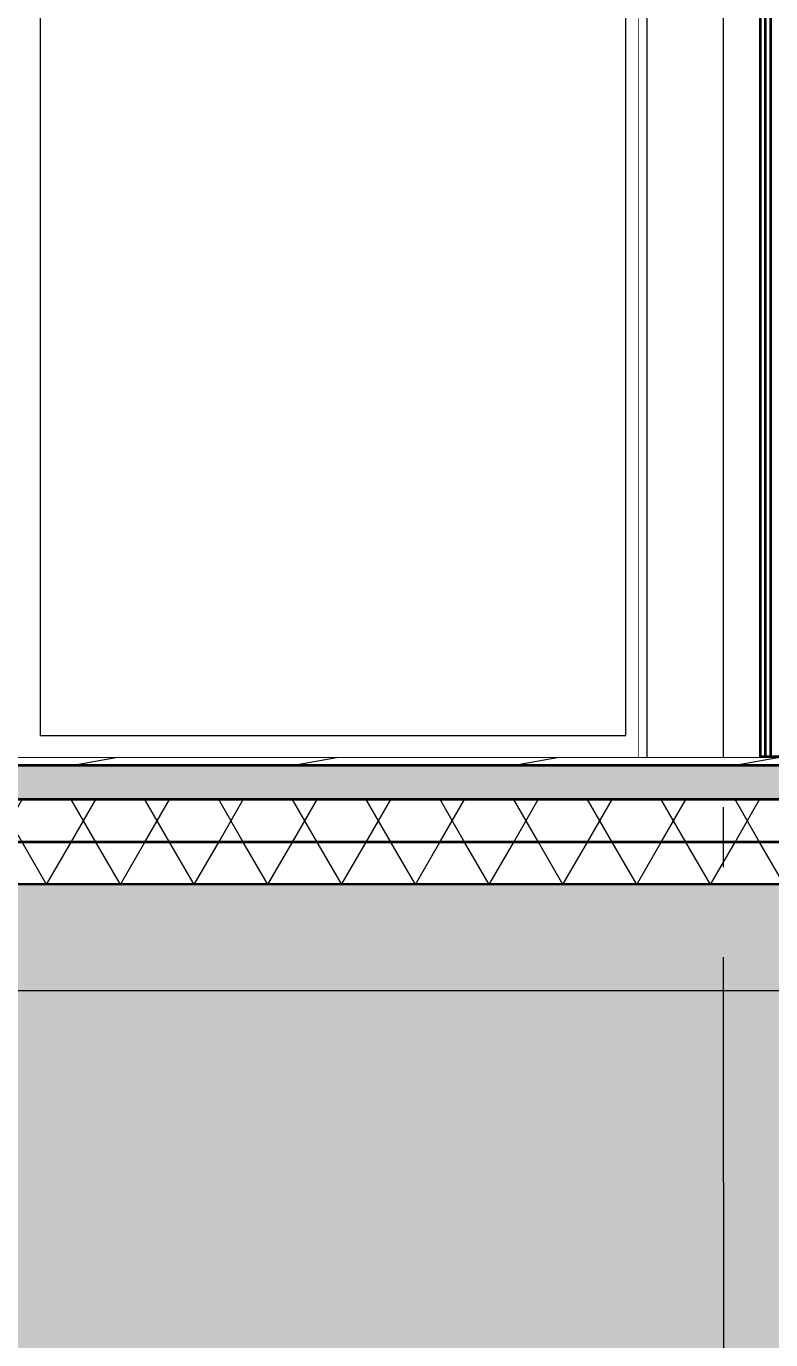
# Model space of a CAD drawing. Header units: millimetres. Extents: x -279593 to -202089, y -5129 to 14747.
# Drawn here: x -270248 to -268499, y -1369 to 1717 of the extents above; entities that cross this region are included whole.
import ezdxf

# ---------------------------------------------------------------- set-up
doc = ezdxf.new("R2010")
doc.units = ezdxf.units.MM
doc.header["$MEASUREMENT"] = 0
doc.linetypes.add('Double Dashed', pattern=[1093.611073, 529.166651, -211.666656, 141.111112, -211.666656])
doc.linetypes.add('Wipeout_Contour', pattern=[1000, 0, -1000])
for name, color, linetype, lineweight in [('0_Pen_No__1', 7, 'Continuous', 13), ('2D Drafting - General_Pen_No__1', 7, 'Continuous', 13), ('New_ARCHICAD Windows_Pen_No__1', 7, 'Continuous', 13), ('New_Dimensioning - General_Pen_No__1', 7, 'Continuous', 13), ('New_Structural - Bearing_Pen_No__1', 7, 'Continuous', 13), ('New_Structural - Bearing_Pen_No__101', 252, 'Continuous', 13), ('New_Structural - Bearing_Pen_No__21', 7, 'Continuous', 35), ('New_Structural - Grid_Pen_No__1', 7, 'Continuous', 13)]:
    doc.layers.add(name, color=color, linetype=linetype, lineweight=lineweight)
for name, color, linetype, lineweight, true_color in [('0_Pen_No__82', 7, 'Continuous', 20, 0xaaaaaa), ('2D Drafting - General_Pen_No__61', 7, 'Continuous', 20, 0x6a6a6a), ('New_ARCHICAD Windows_Pen_No__87', 7, 'Continuous', 20, 0x6a6a6a), ('New_Structural - Bearing_Pen_No__87', 7, 'Continuous', 20, 0x6a6a6a)]:
    doc.layers.add(name, color=color, linetype=linetype, lineweight=lineweight, true_color=true_color)
for name, color, linetype in [('New_ARCHICAD Windows', 7, 'Continuous'), ('New_Dimensioning - General', 7, 'Continuous'), ('New_Structural - Bearing', 7, 'Continuous')]:
    doc.layers.add(name, color=color, linetype=linetype)
doc.styles.add('GENERATED_STYLE_1', font='')
doc.styles.get('GENERATED_STYLE_1').set_extended_font_data('Arial')
doc.dimstyles.new('GENERATED_STYLE__2', dxfattribs={"dimtxt": 200, "dimasz": 95, "dimexe": 0.18, "dimexo": 0.0625, "dimgap": 0, "dimtad": 1, "dimdec": 3, "dimlfac": 0.001, "dimzin": 0, "dimdsep": 46, "dimtxsty": 'GENERATED_STYLE_1', "dimblk": 'ARROWHEAD_2', "dimblk1": 'ARROWHEAD_2', "dimblk2": 'ARROWHEAD_2', "dimcen": 0.09, "dimse1": 1, "dimse2": 1, "dimclrd": 7, "dimclre": 7, "dimclrt": 7, "dimadec": 0, "dimazin": 0, "dimtfac": 1, "dimtdec": 4, "dimtmove": 0, "dimatfit": 3, "dimfxl": 0, "dimtolj": 1, "dimtzin": 0, "dimarcsym": 0})
pattern_1 = [(45, (0, 350), (-111.36932, 111.36932), [0, -105, 0, -157.5]), (110, (350, 350), (148.00159, 53.86817), [0, -77, 0, -133])]
pattern_2 = [(60, (0, 0), (-129.90381, 75), []), (120, (0, 0), (129.90381, 75), [])]

# ---------------------------------------------------------------- blocks, each defined once
blk = doc.blocks.new('*X2')
at = {"layer": 'New_Structural - Bearing_Pen_No__1', "color": 7, "linetype": 'Continuous', "lineweight": 13}
for p, q in [((-270228.7, -330), (-270228.7, -330.9)), ((-270228.7, -330.9), (-270211.6, -354.6)), ((-270155.9, -354.6), (-270138.8, -330.9)), ((-270138.8, -330.9), (-270138.8, -330)), ((-270131.1, -330), (-270133.3, -335.4)), ((-270133.3, -335.4), (-270124.9, -355.6)), ((-270084.5, -355.6), (-270076.1, -335.4)), ((-270076.1, -335.4), (-270078.4, -330)), ((-270065.2, -330), (-270066, -331.9)), ((-270066, -331.9), (-270058.6, -349.6)), ((-270023.2, -349.6), (-270015.8, -331.9)), ((-270015.8, -331.9), (-270016.6, -330)), ((-270012, -330), (-269998.5, -348.6)), ((-269948.5, -348.6), (-269935, -330)), ((-269922.9, -330), (-269926.8, -339.5)), ((-269885.5, -339.5), (-269889.4, -330)), ((-269865, -330), (-269865, -330.9)), ((-269865, -330.9), (-269847.8, -354.6)), ((-269792.2, -354.6), (-269775, -330.9)), ((-269775, -330.9), (-269775, -330)), ((-269767.4, -330), (-269769.6, -335.4)), ((-269769.6, -335.4), (-269761.2, -355.6)), ((-269720.8, -355.6), (-269712.4, -335.4)), ((-269712.4, -335.4), (-269714.7, -330)), ((-269701.5, -330), (-269702.3, -331.9)), ((-269702.3, -331.9), (-269694.9, -349.6)), ((-269659.5, -349.6), (-269652.1, -331.9)), ((-269652.1, -331.9), (-269652.9, -330)), ((-269648.3, -330), (-269634.8, -348.6)), ((-269584.8, -348.6), (-269571.3, -330)), ((-269559.2, -330), (-269563.1, -339.5)), ((-269521.8, -339.5), (-269525.7, -330)), ((-269501.3, -330), (-269501.3, -330.9)), ((-269501.3, -330.9), (-269484.1, -354.6)), ((-269428.5, -354.6), (-269411.3, -330.9)), ((-269411.3, -330.9), (-269411.3, -330)), ((-269403.7, -330), (-269405.9, -335.4)), ((-269405.9, -335.4), (-269397.5, -355.6)), ((-269357.1, -355.6), (-269348.7, -335.4)), ((-269348.7, -335.4), (-269351, -330)), ((-269337.8, -330), (-269338.5, -331.9)), ((-269338.5, -331.9), (-269331.2, -349.6)), ((-269295.7, -349.6), (-269288.4, -331.9)), ((-269288.4, -331.9), (-269289.2, -330)), ((-269284.6, -330), (-269271.1, -348.6)), ((-269221.1, -348.6), (-269207.6, -330)), ((-269195.4, -330), (-269199.4, -339.5)), ((-269158, -339.5), (-269162, -330)), ((-269137.6, -330), (-269137.6, -330.9)), ((-269137.6, -330.9), (-269120.4, -354.6)), ((-269064.8, -354.6), (-269047.6, -330.9)), ((-269047.6, -330.9), (-269047.6, -330)), ((-269039.9, -330), (-269042.2, -335.4)), ((-269042.2, -335.4), (-269033.8, -355.6)), ((-268993.4, -355.6), (-268985, -335.4)), ((-268985, -335.4), (-268987.2, -330)), ((-268974.1, -330), (-268974.8, -331.9)), ((-268974.8, -331.9), (-268967.5, -349.6)), ((-268932, -349.6), (-268924.7, -331.9)), ((-268924.7, -331.9), (-268925.5, -330)), ((-268920.9, -330), (-268907.4, -348.6)), ((-268857.4, -348.6), (-268843.9, -330)), ((-268831.7, -330), (-268835.7, -339.5)), ((-268794.3, -339.5), (-268798.3, -330)), ((-268773.9, -330), (-268773.9, -330.9)), ((-268773.9, -330.9), (-268756.7, -354.6)), ((-268701.1, -354.6), (-268683.9, -330.9)), ((-268683.9, -330.9), (-268683.9, -330)), ((-268676.2, -330), (-268678.5, -335.4)), ((-268678.5, -335.4), (-268670.1, -355.6)), ((-268629.7, -355.6), (-268621.3, -335.4)), ((-268621.3, -335.4), (-268623.5, -330)), ((-268610.4, -330), (-268611.1, -331.9)), ((-268611.1, -331.9), (-268603.8, -349.6)), ((-268568.3, -349.6), (-268561, -331.9)), ((-268561, -331.9), (-268561.8, -330)), ((-268557.2, -330), (-268543.7, -348.6)), ((-270238.6, -364), (-270271.7, -373.7)), ((-270205.5, -373.7), (-270238.6, -364)), ((-270211.6, -354.6), (-270183.7, -363.6)), ((-270183.7, -363.6), (-270155.9, -354.6)), ((-270124.9, -355.6), (-270104.7, -364)), ((-270095.1, -365), (-270123.1, -374.2)), ((-270104.7, -364), (-270084.5, -355.6)), ((-270067, -374.2), (-270095.1, -365)), ((-270058.6, -349.6), (-270040.9, -356.9)), ((-270040.9, -356.9), (-270023.2, -349.6)), ((-269999, -365.6), (-270023.7, -374.5)), ((-269974.4, -374.5), (-269999, -365.6)), ((-269998.5, -348.6), (-269973.5, -356.7)), ((-269973.5, -356.7), (-269948.5, -348.6)), ((-269926.8, -339.5), (-269920.8, -354.2)), ((-269920.8, -354.2), (-269906.1, -360.2)), ((-269874.9, -364), (-269908, -373.7)), ((-269906.1, -360.2), (-269891.5, -354.2)), ((-269891.5, -354.2), (-269885.5, -339.5)), ((-269841.8, -373.7), (-269874.9, -364)), ((-269847.8, -354.6), (-269820, -363.6)), ((-269820, -363.6), (-269792.2, -354.6)), ((-269761.2, -355.6), (-269741, -364)), ((-269731.3, -365), (-269759.4, -374.2)), ((-269741, -364), (-269720.8, -355.6)), ((-269703.3, -374.2), (-269731.3, -365)), ((-269694.9, -349.6), (-269677.2, -356.9)), ((-269677.2, -356.9), (-269659.5, -349.6)), ((-269635.3, -365.6), (-269660, -374.5)), ((-269610.7, -374.5), (-269635.3, -365.6)), ((-269634.8, -348.6), (-269609.8, -356.7)), ((-269609.8, -356.7), (-269584.8, -348.6)), ((-269563.1, -339.5), (-269557.1, -354.2)), ((-269557.1, -354.2), (-269542.4, -360.2)), ((-269511.2, -364), (-269544.3, -373.7)), ((-269542.4, -360.2), (-269527.8, -354.2)), ((-269527.8, -354.2), (-269521.8, -339.5)), ((-269478.1, -373.7), (-269511.2, -364)), ((-269484.1, -354.6), (-269456.3, -363.6)), ((-269456.3, -363.6), (-269428.5, -354.6)), ((-269397.5, -355.6), (-269377.3, -364)), ((-269367.6, -365), (-269395.7, -374.2)), ((-269377.3, -364), (-269357.1, -355.6)), ((-269339.6, -374.2), (-269367.6, -365)), ((-269331.2, -349.6), (-269313.5, -356.9)), ((-269313.5, -356.9), (-269295.7, -349.6)), ((-269271.6, -365.6), (-269296.3, -374.5)), ((-269246.9, -374.5), (-269271.6, -365.6)), ((-269271.1, -348.6), (-269246.1, -356.7)), ((-269246.1, -356.7), (-269221.1, -348.6)), ((-269199.4, -339.5), (-269193.3, -354.2)), ((-269193.3, -354.2), (-269178.7, -360.2)), ((-269147.5, -364), (-269180.6, -373.7)), ((-269178.7, -360.2), (-269164.1, -354.2)), ((-269164.1, -354.2), (-269158, -339.5)), ((-269114.4, -373.7), (-269147.5, -364)), ((-269120.4, -354.6), (-269092.6, -363.6)), ((-269092.6, -363.6), (-269064.8, -354.6)), ((-269033.8, -355.6), (-269013.6, -364)), ((-269003.9, -365), (-269032, -374.2)), ((-269013.6, -364), (-268993.4, -355.6)), ((-268975.9, -374.2), (-269003.9, -365)), ((-268967.5, -349.6), (-268949.8, -356.9)), ((-268949.8, -356.9), (-268932, -349.6)), ((-268907.9, -365.6), (-268932.6, -374.5)), ((-268883.2, -374.5), (-268907.9, -365.6)), ((-268907.4, -348.6), (-268882.4, -356.7)), ((-268882.4, -356.7), (-268857.4, -348.6)), ((-268835.7, -339.5), (-268829.6, -354.2)), ((-268829.6, -354.2), (-268815, -360.2)), ((-268783.8, -364), (-268816.9, -373.7)), ((-268815, -360.2), (-268800.4, -354.2)), ((-268800.4, -354.2), (-268794.3, -339.5)), ((-268750.7, -373.7), (-268783.8, -364)), ((-268756.7, -354.6), (-268728.9, -363.6)), ((-268728.9, -363.6), (-268701.1, -354.6)), ((-268670.1, -355.6), (-268649.9, -364)), ((-268640.2, -365), (-268668.3, -374.2)), ((-268649.9, -364), (-268629.7, -355.6)), ((-268612.2, -374.2), (-268640.2, -365)), ((-268603.8, -349.6), (-268586.1, -356.9)), ((-268586.1, -356.9), (-268568.3, -349.6)), ((-268544.2, -365.6), (-268568.8, -374.5)), ((-268519.5, -374.5), (-268544.2, -365.6)), ((-268543.7, -348.6), (-268518.7, -356.7)), ((-268518.7, -356.7), (-268493.7, -348.6)), ((-270182.9, -399.8), (-270205.5, -373.7)), ((-270178, -433.9), (-270182.9, -399.8)), ((-270123.1, -374.2), (-270140.4, -398)), ((-270140.4, -398), (-270140.4, -427.5)), ((-270049.7, -398), (-270067, -374.2)), ((-270049.7, -427.5), (-270049.7, -398)), ((-270023.7, -374.5), (-270036.8, -397.3)), ((-270036.8, -397.3), (-270032.2, -423.1)), ((-269961.2, -397.3), (-269974.4, -374.5)), ((-269965.8, -423.1), (-269961.2, -397.3)), ((-269930.6, -399.8), (-269935.5, -433.9)), ((-269908, -373.7), (-269930.6, -399.8)), ((-269819.2, -399.8), (-269841.8, -373.7)), ((-269814.3, -433.9), (-269819.2, -399.8)), ((-269759.4, -374.2), (-269776.7, -398)), ((-269776.7, -398), (-269776.7, -427.5)), ((-269686, -398), (-269703.3, -374.2)), ((-269686, -427.5), (-269686, -398)), ((-269660, -374.5), (-269673.1, -397.3)), ((-269673.1, -397.3), (-269668.5, -423.1)), ((-269597.5, -397.3), (-269610.7, -374.5)), ((-269602.1, -423.1), (-269597.5, -397.3)), ((-269566.9, -399.8), (-269571.8, -433.9)), ((-269544.3, -373.7), (-269566.9, -399.8)), ((-269455.5, -399.8), (-269478.1, -373.7)), ((-269450.6, -433.9), (-269455.5, -399.8)), ((-269395.7, -374.2), (-269413, -398)), ((-269413, -398), (-269413, -427.5)), ((-269322.3, -398), (-269339.6, -374.2)), ((-269322.3, -427.5), (-269322.3, -398)), ((-269296.3, -374.5), (-269309.4, -397.3)), ((-269309.4, -397.3), (-269304.8, -423.1)), ((-269233.8, -397.3), (-269246.9, -374.5)), ((-269238.4, -423.1), (-269233.8, -397.3)), ((-269203.2, -399.8), (-269208.1, -433.9)), ((-269180.6, -373.7), (-269203.2, -399.8)), ((-269091.8, -399.8), (-269114.4, -373.7)), ((-269086.9, -433.9), (-269091.8, -399.8)), ((-269032, -374.2), (-269049.3, -398)), ((-269049.3, -398), (-269049.3, -427.5)), ((-268958.6, -398), (-268975.9, -374.2)), ((-268958.6, -427.5), (-268958.6, -398)), ((-268932.6, -374.5), (-268945.7, -397.3)), ((-268945.7, -397.3), (-268941.1, -423.1)), ((-268870.1, -397.3), (-268883.2, -374.5)), ((-268874.7, -423.1), (-268870.1, -397.3)), ((-268839.5, -399.8), (-268844.4, -433.9)), ((-268816.9, -373.7), (-268839.5, -399.8)), ((-268728.1, -399.8), (-268750.7, -373.7)), ((-268723.2, -433.9), (-268728.1, -399.8)), ((-268668.3, -374.2), (-268685.6, -398)), ((-268685.6, -398), (-268685.6, -427.5)), ((-268594.9, -398), (-268612.2, -374.2)), ((-268594.9, -427.5), (-268594.9, -398)), ((-268568.8, -374.5), (-268582, -397.3)), ((-268582, -397.3), (-268577.4, -423.1)), ((-268506.4, -397.3), (-268519.5, -374.5)), ((-268511, -423.1), (-268506.4, -397.3)), ((-270140.4, -427.5), (-270123.1, -451.3)), ((-270067, -451.3), (-270049.7, -427.5)), ((-270032.2, -423.1), (-270012.1, -440)), ((-269985.9, -440), (-269965.8, -423.1)), ((-269776.7, -427.5), (-269759.4, -451.3)), ((-269703.3, -451.3), (-269686, -427.5)), ((-269668.5, -423.1), (-269648.4, -440)), ((-269622.2, -440), (-269602.1, -423.1)), ((-269413, -427.5), (-269395.7, -451.3)), ((-269339.6, -451.3), (-269322.3, -427.5)), ((-269304.8, -423.1), (-269284.7, -440)), ((-269258.5, -440), (-269238.4, -423.1)), ((-269049.3, -427.5), (-269032, -451.3)), ((-268975.9, -451.3), (-268958.6, -427.5)), ((-268941.1, -423.1), (-268921, -440)), ((-268894.8, -440), (-268874.7, -423.1)), ((-268685.6, -427.5), (-268668.3, -451.3)), ((-268612.2, -451.3), (-268594.9, -427.5)), ((-268577.4, -423.1), (-268557.3, -440)), ((-268531.1, -440), (-268511, -423.1)), ((-270178.5, -461.7), (-270194, -483)), ((-270192.4, -465.3), (-270178, -433.9)), ((-270153.5, -453.6), (-270178.5, -461.7)), ((-270128.5, -461.7), (-270153.5, -453.6)), ((-270113, -483), (-270128.5, -461.7)), ((-270123.1, -451.3), (-270095.1, -460.5)), ((-270095.1, -460.5), (-270067, -451.3)), ((-270027.8, -460), (-270045, -483.7)), ((-270000, -451), (-270027.8, -460)), ((-270012.1, -440), (-269985.9, -440)), ((-269972.2, -460), (-270000, -451)), ((-269955, -483.7), (-269972.2, -460)), ((-269935.5, -433.9), (-269921.2, -465.3)), ((-269814.8, -461.7), (-269830.3, -483)), ((-269828.6, -465.3), (-269814.3, -433.9)), ((-269789.8, -453.6), (-269814.8, -461.7)), ((-269764.8, -461.7), (-269789.8, -453.6)), ((-269749.3, -483), (-269764.8, -461.7)), ((-269759.4, -451.3), (-269731.3, -460.5)), ((-269731.3, -460.5), (-269703.3, -451.3)), ((-269664.1, -460), (-269681.3, -483.7)), ((-269636.3, -451), (-269664.1, -460)), ((-269648.4, -440), (-269622.2, -440)), ((-269608.5, -460), (-269636.3, -451)), ((-269591.3, -483.7), (-269608.5, -460)), ((-269571.8, -433.9), (-269557.5, -465.3)), ((-269451.1, -461.7), (-269466.6, -483)), ((-269464.9, -465.3), (-269450.6, -433.9)), ((-269426.1, -453.6), (-269451.1, -461.7)), ((-269401.1, -461.7), (-269426.1, -453.6)), ((-269385.6, -483), (-269401.1, -461.7)), ((-269395.7, -451.3), (-269367.6, -460.5)), ((-269367.6, -460.5), (-269339.6, -451.3)), ((-269300.4, -460), (-269317.6, -483.7)), ((-269272.6, -451), (-269300.4, -460)), ((-269284.7, -440), (-269258.5, -440)), ((-269244.8, -460), (-269272.6, -451)), ((-269227.6, -483.7), (-269244.8, -460)), ((-269208.1, -433.9), (-269193.8, -465.3)), ((-269087.4, -461.7), (-269102.9, -483)), ((-269101.2, -465.3), (-269086.9, -433.9)), ((-269062.4, -453.6), (-269087.4, -461.7)), ((-269037.4, -461.7), (-269062.4, -453.6)), ((-269021.9, -483), (-269037.4, -461.7)), ((-269032, -451.3), (-269003.9, -460.5)), ((-269003.9, -460.5), (-268975.9, -451.3)), ((-268936.7, -460), (-268953.9, -483.7)), ((-268908.9, -451), (-268936.7, -460)), ((-268921, -440), (-268894.8, -440)), ((-268881.1, -460), (-268908.9, -451)), ((-268863.9, -483.7), (-268881.1, -460)), ((-268844.4, -433.9), (-268830, -465.3)), ((-268723.7, -461.7), (-268739.2, -483)), ((-268737.5, -465.3), (-268723.2, -433.9)), ((-268698.7, -453.6), (-268723.7, -461.7)), ((-268673.7, -461.7), (-268698.7, -453.6)), ((-268658.2, -483), (-268673.7, -461.7)), ((-268668.3, -451.3), (-268640.2, -460.5)), ((-268640.2, -460.5), (-268612.2, -451.3)), ((-268573, -460), (-268590.2, -483.7)), ((-268545.2, -451), (-268573, -460)), ((-268557.3, -440), (-268531.1, -440)), ((-268517.4, -460), (-268545.2, -451)), ((-268500.2, -483.7), (-268517.4, -460)), ((-270255.9, -483.9), (-270221.4, -483.9)), ((-270220.9, -488.8), (-270238.6, -496.1)), ((-270221.4, -483.9), (-270192.4, -465.3)), ((-270203.2, -496.1), (-270220.9, -488.8)), ((-270194, -483), (-270194, -509.3)), ((-270113, -509.3), (-270113, -483)), ((-270045, -483.7), (-270045, -512.9)), ((-269955, -512.9), (-269955, -483.7)), ((-269921, -488.8), (-269941.2, -497.2)), ((-269921.2, -465.3), (-269892.2, -483.9)), ((-269900.8, -497.2), (-269921, -488.8)), ((-269892.2, -483.9), (-269857.7, -483.9)), ((-269857.2, -488.8), (-269874.9, -496.1)), ((-269857.7, -483.9), (-269828.6, -465.3)), ((-269839.5, -496.1), (-269857.2, -488.8)), ((-269830.3, -483), (-269830.3, -509.3)), ((-269749.3, -509.3), (-269749.3, -483)), ((-269681.3, -483.7), (-269681.3, -512.9)), ((-269591.3, -512.9), (-269591.3, -483.7)), ((-269557.3, -488.8), (-269577.5, -497.2)), ((-269557.5, -465.3), (-269528.4, -483.9)), ((-269537.1, -497.2), (-269557.3, -488.8)), ((-269528.4, -483.9), (-269494, -483.9)), ((-269493.5, -488.8), (-269511.2, -496.1)), ((-269494, -483.9), (-269464.9, -465.3)), ((-269475.7, -496.1), (-269493.5, -488.8)), ((-269466.6, -483), (-269466.6, -509.3)), ((-269385.6, -509.3), (-269385.6, -483)), ((-269317.6, -483.7), (-269317.6, -512.9)), ((-269227.6, -512.9), (-269227.6, -483.7)), ((-269193.6, -488.8), (-269213.8, -497.2)), ((-269193.8, -465.3), (-269164.7, -483.9)), ((-269173.4, -497.2), (-269193.6, -488.8)), ((-269164.7, -483.9), (-269130.2, -483.9)), ((-269129.8, -488.8), (-269147.5, -496.1)), ((-269130.2, -483.9), (-269101.2, -465.3)), ((-269112, -496.1), (-269129.8, -488.8)), ((-269102.9, -483), (-269102.9, -509.3)), ((-269021.9, -509.3), (-269021.9, -483)), ((-268953.9, -483.7), (-268953.9, -512.9)), ((-268863.9, -512.9), (-268863.9, -483.7)), ((-268829.9, -488.8), (-268850.1, -497.2)), ((-268830, -465.3), (-268801, -483.9)), ((-268809.7, -497.2), (-268829.9, -488.8)), ((-268801, -483.9), (-268766.5, -483.9)), ((-268766.1, -488.8), (-268783.8, -496.1)), ((-268766.5, -483.9), (-268737.5, -465.3)), ((-268748.3, -496.1), (-268766.1, -488.8)), ((-268739.2, -483), (-268739.2, -509.3)), ((-268658.2, -509.3), (-268658.2, -483)), ((-268590.2, -483.7), (-268590.2, -512.9)), ((-268500.2, -512.9), (-268500.2, -483.7)), ((-270238.6, -496.1), (-270246, -513.9)), ((-270246, -513.9), (-270239.3, -530)), ((-270195.8, -513.9), (-270203.2, -496.1)), ((-270202.5, -530), (-270195.8, -513.9)), ((-270194, -509.3), (-270178.9, -530)), ((-270128.1, -530), (-270113, -509.3)), ((-270100.8, -506.9), (-270106.8, -521.5)), ((-270106.8, -521.5), (-270103.3, -530)), ((-270086.1, -500.9), (-270100.8, -506.9)), ((-270071.5, -506.9), (-270086.1, -500.9)), ((-270065.5, -521.5), (-270071.5, -506.9)), ((-270069, -530), (-270065.5, -521.5)), ((-270045, -512.9), (-270032.6, -530)), ((-269967.5, -530), (-269955, -512.9)), ((-269941.2, -497.2), (-269949.6, -517.4)), ((-269949.6, -517.4), (-269944.4, -530)), ((-269892.4, -517.4), (-269900.8, -497.2)), ((-269897.6, -530), (-269892.4, -517.4)), ((-269874.9, -496.1), (-269882.3, -513.9)), ((-269882.3, -513.9), (-269875.6, -530)), ((-269832.1, -513.9), (-269839.5, -496.1)), ((-269838.8, -530), (-269832.1, -513.9)), ((-269830.3, -509.3), (-269815.2, -530)), ((-269764.4, -530), (-269749.3, -509.3)), ((-269737.1, -506.9), (-269743.1, -521.5)), ((-269743.1, -521.5), (-269739.6, -530)), ((-269722.4, -500.9), (-269737.1, -506.9)), ((-269707.8, -506.9), (-269722.4, -500.9)), ((-269701.8, -521.5), (-269707.8, -506.9)), ((-269705.3, -530), (-269701.8, -521.5)), ((-269681.3, -512.9), (-269668.9, -530)), ((-269603.8, -530), (-269591.3, -512.9)), ((-269577.5, -497.2), (-269585.9, -517.4)), ((-269585.9, -517.4), (-269580.7, -530)), ((-269528.7, -517.4), (-269537.1, -497.2)), ((-269533.9, -530), (-269528.7, -517.4)), ((-269511.2, -496.1), (-269518.5, -513.9)), ((-269518.5, -513.9), (-269511.9, -530)), ((-269468.4, -513.9), (-269475.7, -496.1)), ((-269475.1, -530), (-269468.4, -513.9)), ((-269466.6, -509.3), (-269451.5, -530)), ((-269400.7, -530), (-269385.6, -509.3)), ((-269373.3, -506.9), (-269379.4, -521.5)), ((-269379.4, -521.5), (-269375.9, -530)), ((-269358.7, -500.9), (-269373.3, -506.9)), ((-269344.1, -506.9), (-269358.7, -500.9)), ((-269338, -521.5), (-269344.1, -506.9)), ((-269341.6, -530), (-269338, -521.5)), ((-269317.6, -512.9), (-269305.2, -530)), ((-269240, -530), (-269227.6, -512.9)), ((-269213.8, -497.2), (-269222.2, -517.4)), ((-269222.2, -517.4), (-269217, -530)), ((-269165, -517.4), (-269173.4, -497.2)), ((-269170.2, -530), (-269165, -517.4)), ((-269147.5, -496.1), (-269154.8, -513.9)), ((-269154.8, -513.9), (-269148.2, -530)), ((-269104.7, -513.9), (-269112, -496.1)), ((-269111.4, -530), (-269104.7, -513.9)), ((-269102.9, -509.3), (-269087.8, -530)), ((-269037, -530), (-269021.9, -509.3)), ((-269009.6, -506.9), (-269015.7, -521.5)), ((-269015.7, -521.5), (-269012.2, -530)), ((-268995, -500.9), (-269009.6, -506.9)), ((-268980.4, -506.9), (-268995, -500.9)), ((-268974.3, -521.5), (-268980.4, -506.9)), ((-268977.8, -530), (-268974.3, -521.5)), ((-268953.9, -512.9), (-268941.5, -530)), ((-268876.3, -530), (-268863.9, -512.9)), ((-268850.1, -497.2), (-268858.5, -517.4)), ((-268858.5, -517.4), (-268853.3, -530)), ((-268801.3, -517.4), (-268809.7, -497.2)), ((-268806.5, -530), (-268801.3, -517.4)), ((-268783.8, -496.1), (-268791.1, -513.9)), ((-268791.1, -513.9), (-268784.4, -530)), ((-268741, -513.9), (-268748.3, -496.1)), ((-268747.7, -530), (-268741, -513.9)), ((-268739.2, -509.3), (-268724.1, -530)), ((-268673.3, -530), (-268658.2, -509.3)), ((-268645.9, -506.9), (-268652, -521.5)), ((-268652, -521.5), (-268648.5, -530)), ((-268631.3, -500.9), (-268645.9, -506.9)), ((-268616.7, -506.9), (-268631.3, -500.9)), ((-268610.6, -521.5), (-268616.7, -506.9)), ((-268614.1, -530), (-268610.6, -521.5)), ((-268590.2, -512.9), (-268577.8, -530)), ((-268512.6, -530), (-268500.2, -512.9))]:
    blk.add_line(p, q, dxfattribs=at)
blk = doc.blocks.new('*D17')
at = {"layer": 'New_Dimensioning - General_Pen_No__1', "color": 7, "linetype": 'Continuous', "lineweight": 13}
for p, q in [((-273940.6, 2436.1), (-273815.6, 2363.9)), ((-273784.4, 2400), (-273971.9, 2400)), ((-273878.1, 0), (-273878.1, 2400)), ((-273940.6, 36.1), (-273815.6, -36.1)), ((-273784.4, 0), (-273971.9, 0)), ((-273878.1, -61.1), (-273878.1, 0))]:
    blk.add_line(p, q, dxfattribs=at)
at = {"layer": 'New_Dimensioning - General_Pen_No__1', "color": 7, "lineweight": 13, "char_height": 200, "attachment_point": 7, "rotation": 90, "style": 'GENERATED_STYLE_1'}
for s, insert in [('\\A1;{\\pql;\\fArial|b0|i0|c0|p34;0,700}', (-274051.6, 2385.2)), ('\\A1;{\\pql;\\fArial|b0|i0|c0|p34;2,400}', (-273918.1, 858.1))]:
    blk.add_mtext(s, dxfattribs=dict(at, insert=insert))
blk = doc.blocks.new('ARROWHEAD_2')
at = {"color": 0, "linetype": 'Continuous', "lineweight": 0}
for p, q in [((-0.378, -0.655), (0.378, 0.655)), ((0, 0), (-1, 0))]:
    blk.add_line(p, q, dxfattribs=at)

msp = doc.modelspace()

# ---------------------------------------------------------------- hatches: boundary and pattern name
at = {"layer": 'New_Structural - Bearing', "linetype": 'Continuous', "lineweight": 0, "true_color": 0x000000}
h = msp.add_hatch(dxfattribs=at)
h.set_pattern_fill('Wood_0001', color=18, style=0, pattern_type=2)
h.set_pattern_definition([(10, (0, 0), (-15.628336, 88.632695), [])])
h.paths.add_polyline_path([(-274410.0254, 0.0001), (-274410.0254, -20), (-259510.0254, -20), (-259510.0254, 0.0001)])
h = msp.add_hatch(dxfattribs=at)
h.set_pattern_fill('Structural_Concrete_0001', color=18, style=0, pattern_type=2)
h.set_pattern_definition([(0, (0, 0), (0, 623.5383), [60, -300]), (0, (180, 311.8), (0, 623.5383), [60, -300]), (60, (0, 0), (-540, 311.7692), [60, -300]), (60, (360, 0), (-540, 311.7692), [60, -300]), (120, (60, 0), (540, 311.7692), [60, -300]), (120, (420, 0), (540, 311.7692), [60, -300]), (0, (0, 60), (0, 120.000005), [0, -120.000005, 0, -180.00001]), (45, (60, 60), (-84.852817, 84.852817), [0, -90.000004, 0, -150.000006])])
h.paths.add_polyline_path([(-274410.0254, -20), (-274760.0254, -20), (-274760.0254, -100), (-259510.0254, -100), (-259510.0254, -20)])
h = msp.add_hatch(dxfattribs=at)
h.set_pattern_fill('Batt_Insulation_0001', color=18, style=0, pattern_type=2)
h.set_pattern_definition(pattern_2)
h.paths.add_polyline_path([(-274760.0254, -100), (-274760.0254, -200), (-259510.0254, -200), (-259510.0254, -100)])
h = msp.add_hatch(dxfattribs=at)
h.set_pattern_fill('Batt_Insulation_0001', color=18, style=0, pattern_type=2)
h.set_pattern_definition(pattern_2)
h.paths.add_polyline_path([(-274760.0254, -200), (-274760.0254, -300), (-259510.0254, -300), (-259510.0254, -200)])
h = msp.add_hatch(dxfattribs=at)
h.set_pattern_fill('Cut_Stone_0001', color=18, style=0, pattern_type=2)
h.set_pattern_definition(pattern_1)
h.paths.add_polyline_path([(-274760.0254, -300), (-274760.0254, -330), (-259510.0254, -330), (-259510.0254, -300)])

# ---------------------------------------------------------------- linework, layer by layer
at = {"layer": 'New_Structural - Bearing_Pen_No__21', "color": 7, "linetype": 'Continuous', "lineweight": 35}
for p, q in [((-268500.3254, 3100), (-268500.3254, 0)), ((-268524.4254, 0), (-271690.0254, 0)), ((-259510.0254, -100), (-274760.0254, -100)), ((-259510.0254, -200), (-274760.0254, -200)), ((-259510.0254, -300), (-274760.0254, -300)), ((-259510.0254, -330), (-274760.0254, -330))]:
    msp.add_line(p, q, dxfattribs=at)
at = {"layer": 'New_Structural - Bearing_Pen_No__21', "color": 7, "linetype": 'Continuous', "lineweight": 35, "flags": 128}
for points in [[(-268409.9254, 0), (-268410.0254, 0), (-268422.0254, 0), (-268434.5254, 0), (-268500.3254, 0), (-268512.3254, 0), (-268524.3254, 0), (-268524.4254, 0)], [(-259510.0254, -20), (-274410.0254, -20), (-274600.0254, -20), (-274760.0254, -20)]]:
    msp.add_lwpolyline(points, dxfattribs=at)

# ---------------------------------------------------------------- wipeouts: each hides what was drawn before it
at = {"color": 254, "linetype": 'Wipeout_Contour', "lineweight": 0, "ltscale": 1087142.244596144}
msp.add_wipeout([(-274760.0255, -549.0783), (-268810.0254, -549.0783), (-268810.0254, -530.0001), (-274760.0254, -530.0001)], dxfattribs=at).dxf.layer = 'New_Structural - Bearing'

# ---------------------------------------------------------------- next in the draw order: wipeouts: each hides what was drawn before it
at = {"color": 254, "linetype": 'Wipeout_Contour', "lineweight": 0, "ltscale": 1074304.683021448}
msp.add_wipeout([(-268524.4254, 3100), (-268610.0254, 3100), (-268610.0254, 0), (-268524.4254, 0)], dxfattribs=at).dxf.layer = 'New_Structural - Bearing'
at = {"color": 254, "linetype": 'Wipeout_Contour', "lineweight": 0, "ltscale": 1075229.267603707}
msp.add_wipeout([(-268810.0254, 0), (-268790.0254, 0), (-268790.0254, 2800), (-268810.0254, 2800)], dxfattribs=at).dxf.layer = 'New_Structural - Bearing'
at = {"color": 254, "linetype": 'Wipeout_Contour', "lineweight": 0, "ltscale": 1054842.310262621}
msp.add_wipeout([(-258610.0253, -530), (-268810.0252, -530.0002), (-268810.0252, -549.0783), (-258610.0253, -549.0783)], dxfattribs=at).dxf.layer = 'New_Structural - Bearing'

# ---------------------------------------------------------------- next in the draw order: hatches: boundary and pattern name
at = {"layer": '2D Drafting - General_Pen_No__61', "linetype": 'Continuous', "lineweight": 20, "true_color": 0x6a6a6a}
h = msp.add_hatch(dxfattribs=at)
h.set_pattern_fill('Dashed_0001', color=251, style=0, pattern_type=2)
h.set_pattern_definition([(45, (0, 0), (-183.84776, 183.84776), [195, -65]), (45, (7e-14, 183.85), (-183.84776, 183.84776), [195, -65])])
h.paths.add_polyline_path([(-278565.0259, -199.8387), (-274800.2279, -199.8387), (-274800.2279, -869.9999), (-275247.5618, -869.9999), (-274847.5619, -1269.9999), (-274247.5619, -1269.9999), (-273517.5103, -539.9483), (-269992.4831, -539.9481), (-268719.094, -539.9481), (-267835.7389, -539.9481), (-251543.8615, -539.9481), (-251543.8615, -200), (-241459.9695, -200), (-241459.9695, -912.0388), (-241459.9695, -5129.1775), (-279589.4358, -5129.1775), (-279593.1947, -199.6383)])

# ---------------------------------------------------------------- next in the draw order: linework, layer by layer
at = {"layer": '2D Drafting - General_Pen_No__1', "color": 7, "linetype": 'Continuous', "lineweight": 13, "flags": 128}
msp.add_lwpolyline([(-278565.0259, -199.8387), (-274800.2279, -199.8387), (-274800.2279, -869.9999), (-275247.5618, -869.9999), (-274847.5619, -1269.9999), (-274247.5619, -1269.9999), (-273517.5103, -539.9483), (-269992.4831, -539.9481), (-268719.094, -539.9481), (-267835.7389, -539.9481), (-251543.8615, -539.9481), (-251543.8615, -200), (-241459.9695, -200), (-241459.9695, -912.0388), (-241459.9695, -5129.1775), (-279589.4358, -5129.1775), (-279593.1947, -199.6383)], close=True, dxfattribs=at)
at = {"layer": 'New_Structural - Bearing_Pen_No__101', "color": 252, "linetype": 'Continuous', "lineweight": 13}
for p, q in [((-274760.0255, -549.0783), (-268810.0253, -549.0783)), ((-268810.0253, -549.0783), (-268810.0253, -530)), ((-268810.0252, -549.0783), (-258610.0253, -549.0783))]:
    msp.add_line(p, q, dxfattribs=at)
at = {"layer": 'New_Structural - Bearing_Pen_No__21', "color": 7, "linetype": 'Continuous', "lineweight": 35}
for p, q in [((-268524.4254, 3100), (-268524.4254, 0)), ((-268524.3254, 3100), (-268524.3254, 0)), ((-268512.3254, 3100), (-268512.3254, 0)), ((-259510.0254, -530), (-274760.0254, -530))]:
    msp.add_line(p, q, dxfattribs=at)
at = {"layer": 'New_Structural - Bearing_Pen_No__87', "color": 251, "linetype": 'Continuous', "lineweight": 20, "true_color": 0x6a6a6a}
msp.add_line((-268810.0254, 0), (-268810.0254, 2800), dxfattribs=at)

# ---------------------------------------------------------------- next in the draw order: block references
at = {"layer": 'New_Structural - Bearing', "lineweight": 0}
msp.add_blockref('*X2', (0, 0), dxfattribs=at)

# ---------------------------------------------------------------- next in the draw order: wipeouts: each hides what was drawn before it
at = {"color": 254, "linetype": 'Wipeout_Contour', "lineweight": 0, "ltscale": 6319145.733109531}
msp.add_wipeout([(-275247.5618, -870.0001), (-274798.8855, -870.0001), (-274798.8855, -1070.0002), (-274198.8854, -1070.0002), (-274198.8854, -870.0001), (-274410.0255, -870.0001), (-274410.0255, -549.9483), (-274410.0255, -300.0001), (-273197.5776, -300.0001), (-253491.1743, -300.0001), (-252976.074, -300), (-252093.5586, -300), (-252093.5586, -870), (-252304.6986, -870), (-252304.6986, -1070.0001), (-251704.6986, -1070.0001), (-251704.6986, -870), (-251256.0223, -870), (-251656.0222, -1269.9999), (-252256.0224, -1269.9999), (-252976.074, -549.9483), (-273527.5101, -549.9483), (-274247.5617, -1270), (-274847.5619, -1270)], dxfattribs=at)
at = {"color": 254, "linetype": 'Wipeout_Contour', "lineweight": 0, "ltscale": 1618245.628987774}
msp.add_wipeout([(-268610.0254, 3100), (-271690.0254, 3100), (-271690.0254, 2800), (-268790.0254, 2800), (-268790.0254, 0), (-268610.0254, 0)], dxfattribs=at).dxf.layer = 'New_Structural - Bearing'

# ---------------------------------------------------------------- next in the draw order: hatches: boundary and pattern name
at = {"layer": '0_Pen_No__82', "linetype": 'Continuous', "lineweight": 20, "true_color": 0xaaaaaa}
h = msp.add_hatch(dxfattribs=at)
h.set_pattern_fill('Cut_Stone_0001', color=253, style=0, pattern_type=2)
h.set_pattern_definition(pattern_1)
h.paths.add_polyline_path([(-275247.5618, -870.0001), (-274798.8855, -870.0001), (-274798.8855, -1070.0002), (-274198.8854, -1070.0002), (-274198.8854, -870.0001), (-274410.0255, -870.0001), (-274410.0255, -549.9483), (-274410.0255, -300.0001), (-273197.5776, -300.0001), (-253491.1743, -300.0001), (-252976.074, -300), (-252093.5586, -300), (-252093.5586, -870), (-252304.6986, -870), (-252304.6986, -1070.0001), (-251704.6986, -1070.0001), (-251704.6986, -870), (-251256.0223, -870), (-251656.0222, -1269.9999), (-252256.0224, -1269.9999), (-252976.074, -549.9483), (-273527.5101, -549.9483), (-274247.5617, -1270), (-274847.5619, -1270)])

# ---------------------------------------------------------------- next in the draw order: linework, layer by layer
at = {"layer": '0_Pen_No__1', "color": 7, "linetype": 'Continuous', "lineweight": 13, "flags": 128}
msp.add_lwpolyline([(-275247.5618, -870.0001), (-274798.8855, -870.0001), (-274798.8855, -1070.0002), (-274198.8854, -1070.0002), (-274198.8854, -870.0001), (-274410.0255, -870.0001), (-274410.0255, -549.9483), (-274410.0255, -300.0001), (-273197.5776, -300.0001), (-253491.1743, -300.0001), (-252976.074, -300), (-252093.5586, -300), (-252093.5586, -870), (-252304.6986, -870), (-252304.6986, -1070.0001), (-251704.6986, -1070.0001), (-251704.6986, -870), (-251256.0223, -870), (-251656.0222, -1269.9999), (-252256.0224, -1269.9999), (-252976.074, -549.9483), (-273527.5101, -549.9483), (-274247.5617, -1270), (-274847.5619, -1270)], close=True, dxfattribs=at)
at = {"layer": 'New_ARCHICAD Windows_Pen_No__87', "color": 251, "linetype": 'Continuous', "lineweight": 20, "true_color": 0x6a6a6a}
msp.add_line((-268790.0254, 2800), (-268790.0254, 0), dxfattribs=at)
at = {"layer": 'New_Structural - Bearing_Pen_No__87', "color": 251, "linetype": 'Continuous', "lineweight": 20, "true_color": 0x6a6a6a}
msp.add_line((-268610.0254, 0), (-268610.0254, 3100), dxfattribs=at)
at = {"layer": 'New_Structural - Grid_Pen_No__1', "color": 7, "linetype": 'Double Dashed', "lineweight": 13}
for q in [(-268610.0254, 0), (-268610.0254, -3000)]:
    msp.add_line((-268610.0254, -1000), q, dxfattribs=at)

# ---------------------------------------------------------------- next in the draw order: wipeouts: each hides what was drawn before it
at = {"color": 254, "linetype": 'Wipeout_Contour', "lineweight": 0, "ltscale": 1080988.094595626}
msp.add_wipeout([(-270215.0254, 50), (-270215.0254, 2750), (-270265.0254, 2750), (-270265.0254, 50)], dxfattribs=at).dxf.layer = 'New_ARCHICAD Windows'
at = {"color": 254, "linetype": 'Wipeout_Contour', "lineweight": 0, "ltscale": 1075328.241921213}
msp.add_wipeout([(-268840.0254, 2750), (-268840.0254, 50), (-268810.0254, 50), (-268810.0254, 2750)], dxfattribs=at).dxf.layer = 'New_ARCHICAD Windows'

# ---------------------------------------------------------------- next in the draw order: wipeouts: each hides what was drawn before it
at = {"color": 254, "linetype": 'Wipeout_Contour', "lineweight": 0, "ltscale": 2161960.245341728}
msp.add_wipeout([(-271690.0254, 0), (-268810.0254, 0), (-268810.0254, 50), (-268840.0254, 50), (-270215.0254, 50), (-270265.0254, 50), (-271640.0254, 50), (-271690.0254, 50)], dxfattribs=at).dxf.layer = 'New_ARCHICAD Windows'

# ---------------------------------------------------------------- next in the draw order: wipeouts: each hides what was drawn before it
at = {"color": 254, "linetype": 'Wipeout_Contour', "lineweight": 0, "ltscale": 1078138.168799616}
msp.add_wipeout([(-268840.0254, 50), (-268840.0254, 2750), (-270215.0254, 2750), (-270215.0254, 50)], dxfattribs=at).dxf.layer = 'New_ARCHICAD Windows'

# ---------------------------------------------------------------- next in the draw order: linework, layer by layer
at = {"layer": 'New_ARCHICAD Windows_Pen_No__1', "color": 7, "linetype": 'Continuous', "lineweight": 13}
for p, q in [((-270215.0254, 2750), (-270215.0254, 50)), ((-268840.0254, 50), (-268840.0254, 2750)), ((-270215.0254, 50), (-268840.0254, 50))]:
    msp.add_line(p, q, dxfattribs=at)

# ---------------------------------------------------------------- next in the draw order: dimensions: what is measured, and where the dimension line sits
at = {"layer": 'New_Dimensioning - General', "color": 7, "linetype": 'Continuous', "lineweight": 13}
dim = msp.add_linear_dim(base=(-273878.127, 2400), p1=(-266960.0254, 0.0001), p2=(-274209.6404, 2400), angle=90, dimstyle='GENERATED_STYLE__2', dxfattribs=at)
dim.commit()
dim.dimension.update_dxf_attribs({"geometry": '*D17', "text_midpoint": (-274018.127, 1194.0581), "dimtype": 160, "text_rotation": 90})

doc.saveas('drawing.dxf')
